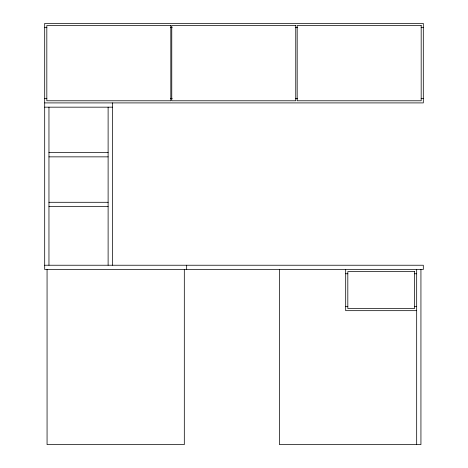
<?xml version="1.0" encoding="UTF-8"?>
<svg xmlns="http://www.w3.org/2000/svg" width="468" height="468" viewBox="0 0 468 468"><rect width="100%" height="100%" fill="white"/><g stroke="black" fill="none" stroke-linecap="round" stroke-linejoin="round"><path stroke-width="0.7" d="M44.694 27.659L46.888 27.659M170.41 27.659L172.242 27.659M295.396 27.659L297.589 27.659M421.112 27.659L423.306 27.659M44.694 98.649L46.888 98.649M170.41 98.649L172.242 98.649M295.396 98.649L297.589 98.649M421.112 98.649L423.306 98.649M44.694 102.907L423.306 102.907L423.306 23.4L44.694 23.4L44.694 269.492L423.306 269.492L423.306 265.233L44.694 265.233M44.694 107.166L112.373 107.166M48.959 152.597L108.114 152.597M48.959 156.856L108.114 156.856M48.959 202.293L108.114 202.293M48.959 206.552L108.114 206.552M345.688 273.757L347.864 273.757M414.502 273.757L416.678 273.757M345.688 306.411L347.864 306.411M414.502 306.411L416.678 306.411M416.678 310.67L345.688 310.67L345.688 269.492M420.937 269.492L420.937 444.6L279.431 444.6L279.431 269.492M416.678 269.492L416.678 444.6M186.673 265.233L186.673 269.492M184.31 269.492L184.31 444.6L47.063 444.6L47.063 269.492M112.373 102.907L112.373 265.233M108.114 107.166L108.114 265.233M48.959 107.166L48.959 265.233M170.82 25.529L46.823 25.529L46.823 100.778L170.82 100.778L170.82 25.529M295.758 25.529L171.768 25.529L171.768 100.778L295.758 100.778L295.758 25.529M421.177 25.529L297.18 25.529L297.18 100.778L421.177 100.778L421.177 25.529M414.549 271.621L347.818 271.621L347.818 308.541L414.549 308.541L414.549 271.621"/></g></svg>
